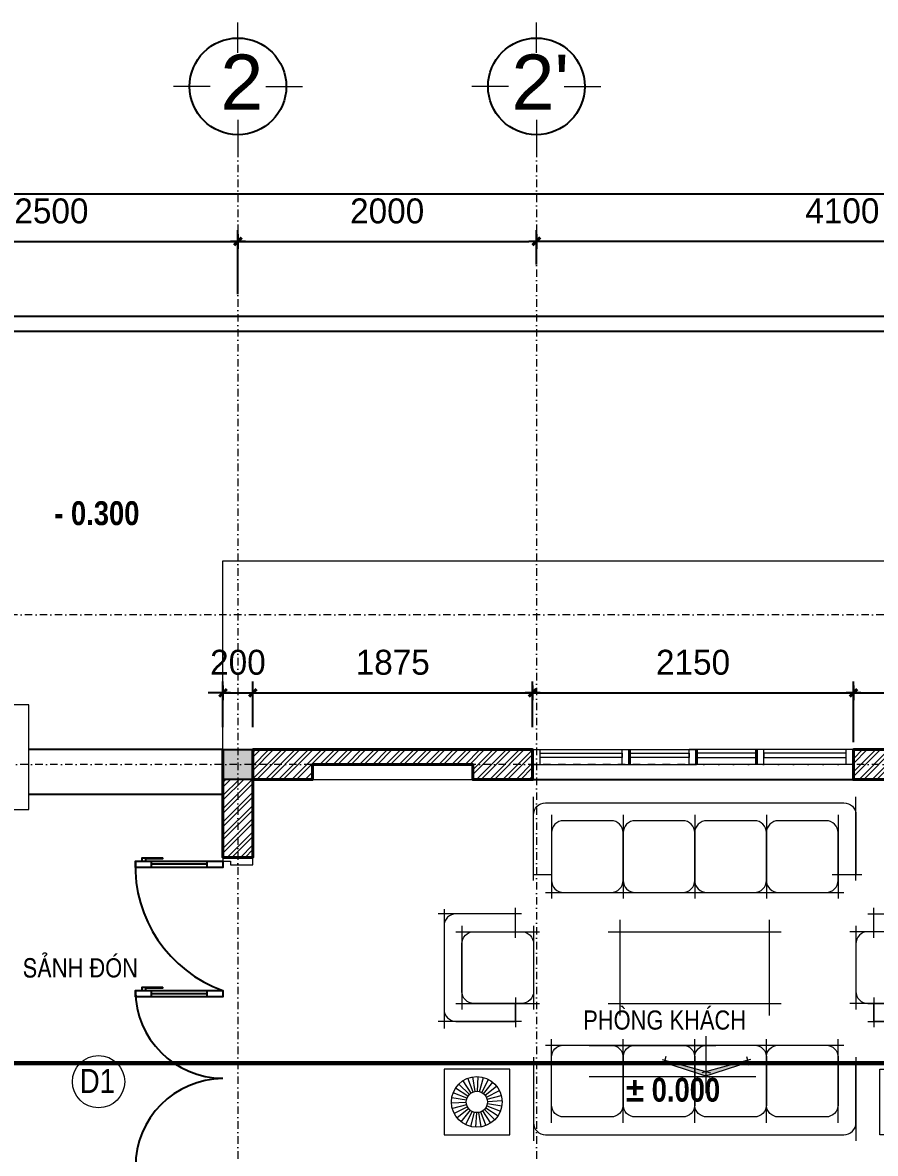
# Model space of a CAD drawing. Header units: millimetres. Extents: x 615730 to 2792744, y 139412 to 597571.
# Drawn here: x 1217984 to 1223699, y 243057 to 250630 of the extents above; entities that cross this region are included whole.
import ezdxf
from ezdxf.enums import TextEntityAlignment as Align

# ---------------------------------------------------------------- set-up
doc = ezdxf.new("R2010")
doc.units = ezdxf.units.MM
doc.header["$MEASUREMENT"] = 0
doc.header["$PDMODE"] = 34
doc.linetypes.add('DASHDOT', pattern=[1, 0.5, -0.25, 0, -0.25])
doc.linetypes.add('HIDDEN2', pattern=[0.1875, 0.125, -0.0625])
doc.layers.get('0').update_dxf_attribs({"lineweight": 5})
for name, color, linetype, lineweight in [('0.1(9)', 9, 'Continuous', 13), ('AN_0.20', 2, 'Continuous', 20), ('CAT', 11, 'Continuous', 40), ('net cat.', 1, 'Continuous', 35), ('NET-THAY', 4, 'Continuous', 20), ('NETNGOAITUONG', 1, 'Continuous', 40), ('NTHAY1', 61, 'Continuous', 25), ('thay', 7, 'Continuous', 15), ('TIM TRUC', 149, 'DASHDOT', 9), ('VATDUNG', 33, 'Continuous', 13), ('VATLIEU', 35, 'Continuous', 9), ('VLIEU', 250, 'Continuous', 9)]:
    doc.layers.add(name, color=color, linetype=linetype, lineweight=lineweight)
for name, color, linetype in [('AN_TEXT', 254, 'Continuous'), ('CUA', 132, 'Continuous'), ('KICHTHUOC', 1, 'Continuous'), ('NET MANH', 252, 'Continuous'), ('netthay', 3, 'Continuous'), ('TEXT', 2, 'Continuous'), ('VL', 155, 'Continuous')]:
    doc.layers.add(name, color=color, linetype=linetype)
doc.styles.add('H280', font='', dxfattribs={"height": 200})
doc.styles.add('KT OZON', font='', dxfattribs={"height": 200})
doc.styles.add('romans', font='romans.shx', dxfattribs={"height": 240})
doc.styles.get("Standard").update_dxf_attribs({"font": ''})
doc.styles.add('STYLE2', font='')
doc.styles.add('VNI-AVO', font='vni-roms.shx')
doc.styles.get('H280').set_extended_font_data('VNI-Avo')
doc.styles.get('KT OZON').set_extended_font_data('VNI-Helve')
doc.styles.get('Standard').set_extended_font_data('VNI-Avo')
doc.styles.get('STYLE2').set_extended_font_data('.VnArial NarrowH')
doc.dimstyles.new('1-50b', dxfattribs={"dimtxt": 167, "dimasz": 50, "dimexe": 75, "dimexo": 150, "dimgap": 120, "dimtad": 1, "dimdec": 0, "dimzin": 12, "dimtxsty": 'VNI-AVO', "dimblk": ']', "dimcen": 0, "dimdle": 50, "dimclrd": 252, "dimclre": 252, "dimclrt": 2, "dimadec": 0, "dimazin": 0, "dimtfac": 1, "dimtdec": 0, "dimtix": 1, "dimtmove": 2, "dimatfit": 0, "dimldrblk": 'OPEN90', "dimfxl": 1, "dimlwd": -1, "dimlwe": -1, "dimarcsym": 0})
pattern_1 = [(45, (552952.06, -52550.75), (-44.194174, 44.194174), []), (45, (552952.06, -52519.5), (-44.194174, 44.194174), [])]

# ---------------------------------------------------------------- blocks, each defined once
blk = doc.blocks.new('CAO DO')
h = blk.add_hatch(color=256)
h.paths.add_polyline_path([(-240238.1, 272731.1), (-240241.8, 272717.8), (-239987.5, 272634.7), (-239987.5, 272661.1)])
h.paths.add_polyline_path([(-239733.2, 272717.8), (-239736.9, 272731.1), (-239987.5, 272661.1), (-239987.5, 272634.7)])
for p, q in [((-239987.5, 272531), (-239987.5, 272877.7)), ((-240045.9, 272818.5), (-239278.4, 272818.5)), ((-240255, 272735.8), (-239961.6, 272653.9)), ((-240231.8, 272753.4), (-240246.6, 272700.5)), ((-239720, 272735.8), (-240013.4, 272653.9)), ((-239743.2, 272753.4), (-239728.4, 272700.5)), ((-240258.3, 272723.2), (-239965.8, 272627.6)), ((-239716.7, 272723.2), (-240009.2, 272627.6)), ((-239987.5, 272603.5), (-239987.5, 272667.6)), ((-240287.5, 272631), (-239278.4, 272631))]:
    blk.add_line(p, q)
blk = doc.blocks.new('TRUC 1')
at = {"ltscale": 50}
blk.add_circle((0, -9525), 8572, dxfattribs=at)
at = {"layer": '0.1(9)', "ltscale": 50}
for p, q in [((0, -3572), (0, 1782)), ((-4942, -9525), (-11427, -9525)), ((4942, -9525), (11427, -9525)), ((0, -15478), (0, -20832))]:
    blk.add_line(p, q, dxfattribs=at)
at = {"layer": 'TEXT', "ltscale": 50, "style": 'H280'}
blk.add_attdef('1', text='', height=10478, dxfattribs=at).set_placement((-214, -4892), align=Align.CENTER)
blk = doc.blocks.new(']')
for p, q in [((1, 0), (-1, 0)), ((0, 1), (0, -1))]:
    blk.add_line(p, q)
at = {"color": 9, "const_width": 0.4}
blk.add_lwpolyline([(-0.51, -0.51), (0.51, 0.51)], dxfattribs=at)
blk = doc.blocks.new('*D1800')
at = {"layer": 'DEFPOINTS', "color": 0, "ltscale": 10, "transparency": 16777216}
for p in [(1219427.2, 249164.1), (1216927.6, 248660.8, -1.1), (1219427.2, 248660.8)]:
    blk.add_point(p, dxfattribs=at)
at = {"layer": 'VL', "color": 252, "ltscale": 10, "transparency": 16777216}
for p, q in [((1216927.6, 248810.8), (1216927.6, 249239.1)), ((1219427.2, 248810.8), (1219427.2, 249239.1)), ((1216977.6, 249164.1), (1219377.2, 249164.1))]:
    blk.add_line(p, q, dxfattribs=at)
at = {"layer": 'VL', "color": 252, "ltscale": 10, "transparency": 16777216, "xscale": 50, "yscale": 50, "zscale": 50, "rotation": 180}
blk.add_blockref(']', (1216927.6, 249164.1), dxfattribs=at)
at = {"layer": 'VL', "color": 252, "ltscale": 10, "transparency": 16777216, "xscale": 50, "yscale": 50, "zscale": 50}
blk.add_blockref(']', (1219427.2, 249164.1), dxfattribs=at)
at = {"layer": 'VL', "color": 2, "ltscale": 10, "transparency": 16777216, "insert": (1218177.4, 249367.6), "char_height": 167, "attachment_point": 5, "style": 'VNI-AVO'}
blk.add_mtext('2500', dxfattribs=at)
blk = doc.blocks.new('_Open90')
at = {"color": 0, "linetype": 'ByBlock', "lineweight": -2}
for p, q in [((0, 0), (-1, 0)), ((-0.5, 0.5), (0, 0)), ((0, 0), (-0.5, -0.5))]:
    blk.add_line(p, q, dxfattribs=at)
blk = doc.blocks.new('*D1801')
at = {"layer": 'DEFPOINTS', "color": 0, "ltscale": 10, "transparency": 16777216}
for p in [(1221427.2, 249164.1), (1221427.2, 249164.1), (1219427.2, 248660.8)]:
    blk.add_point(p, dxfattribs=at)
at = {"layer": 'VL', "color": 252, "ltscale": 10, "transparency": 16777216}
for p, q in [((1219427.2, 248810.8), (1219427.2, 249239.1)), ((1219477.2, 249164.1), (1221377.2, 249164.1)), ((1221427.2, 249014.1), (1221427.2, 249089.1))]:
    blk.add_line(p, q, dxfattribs=at)
at = {"layer": 'VL', "color": 252, "ltscale": 10, "transparency": 16777216, "xscale": 50, "yscale": 50, "zscale": 50, "rotation": 180}
blk.add_blockref(']', (1219427.2, 249164.1), dxfattribs=at)
at = {"layer": 'VL', "color": 252, "ltscale": 10, "transparency": 16777216, "xscale": 50, "yscale": 50, "zscale": 50}
blk.add_blockref(']', (1221427.2, 249164.1), dxfattribs=at)
at = {"layer": 'VL', "color": 2, "ltscale": 10, "transparency": 16777216, "insert": (1220427.2, 249367.6), "char_height": 167, "attachment_point": 5, "style": 'VNI-AVO'}
blk.add_mtext('2000', dxfattribs=at)
blk = doc.blocks.new('*D1805')
at = {"layer": 'DEFPOINTS', "color": 0, "ltscale": 10, "transparency": 16777216}
for p in [(1225527.6, 249165), (1221427.2, 248859.5), (1225527.6, 248859.5)]:
    blk.add_point(p, dxfattribs=at)
at = {"layer": 'VL', "color": 252, "ltscale": 10, "transparency": 16777216}
for p, q in [((1221427.2, 249009.5), (1221427.2, 249240)), ((1225527.6, 249009.5), (1225527.6, 249240)), ((1221477.2, 249165), (1225477.6, 249165))]:
    blk.add_line(p, q, dxfattribs=at)
at = {"layer": 'VL', "color": 252, "ltscale": 10, "transparency": 16777216, "xscale": 50, "yscale": 50, "zscale": 50, "rotation": 180}
blk.add_blockref(']', (1221427.2, 249165), dxfattribs=at)
at = {"layer": 'VL', "color": 252, "ltscale": 10, "transparency": 16777216, "xscale": 50, "yscale": 50, "zscale": 50}
blk.add_blockref(']', (1225527.6, 249165), dxfattribs=at)
at = {"layer": 'VL', "color": 2, "ltscale": 10, "transparency": 16777216, "insert": (1223477.4, 249368.5), "char_height": 167, "attachment_point": 5, "style": 'VNI-AVO'}
blk.add_mtext('4100', dxfattribs=at)
blk = doc.blocks.new('*D1806')
at = {"layer": 'DEFPOINTS', "color": 0, "ltscale": 10, "transparency": 16777216}
for p in [(1237528, 249483.2), (1216927.6, 248660.8), (1237528, 248660.8)]:
    blk.add_point(p, dxfattribs=at)
at = {"layer": 'VL', "color": 252, "ltscale": 10, "transparency": 16777216}
for p, q in [((1216927.6, 248810.8), (1216927.6, 249558.2)), ((1237528, 248810.8), (1237528, 249558.2)), ((1216977.6, 249483.2), (1237478, 249483.2))]:
    blk.add_line(p, q, dxfattribs=at)
at = {"layer": 'VL', "color": 252, "ltscale": 10, "transparency": 16777216, "xscale": 50, "yscale": 50, "zscale": 50, "rotation": 180}
blk.add_blockref(']', (1216927.6, 249483.2), dxfattribs=at)
at = {"layer": 'VL', "color": 252, "ltscale": 10, "transparency": 16777216, "xscale": 50, "yscale": 50, "zscale": 50}
blk.add_blockref(']', (1237528, 249483.2), dxfattribs=at)
at = {"layer": 'VL', "color": 2, "ltscale": 10, "transparency": 16777216, "insert": (1227227.8, 249686.7), "char_height": 167, "attachment_point": 5, "style": 'VNI-AVO'}
blk.add_mtext('20600', dxfattribs=at)
blk = doc.blocks.new('*D1825')
at = {"layer": 'DEFPOINTS', "color": 0, "ltscale": 10, "transparency": 16777216}
for p in [(1219527.2, 246141.4), (1219327.2, 245760.8), (1219527.2, 245760.8)]:
    blk.add_point(p, dxfattribs=at)
at = {"layer": 'VL', "color": 252, "ltscale": 10, "transparency": 16777216}
for p, q in [((1219327.2, 245910.8), (1219327.2, 246216.4)), ((1219527.2, 245910.8), (1219527.2, 246216.4)), ((1219277.2, 246141.4), (1219227.2, 246141.4)), ((1219327.2, 246141.4), (1219527.2, 246141.4)), ((1219577.2, 246141.4), (1219627.2, 246141.4))]:
    blk.add_line(p, q, dxfattribs=at)
at = {"layer": 'VL', "color": 252, "ltscale": 10, "transparency": 16777216, "xscale": 50, "yscale": 50, "zscale": 50}
blk.add_blockref(']', (1219327.2, 246141.4), dxfattribs=at)
at = {"layer": 'VL', "color": 252, "ltscale": 10, "transparency": 16777216, "xscale": 50, "yscale": 50, "zscale": 50, "rotation": 180}
blk.add_blockref(']', (1219527.2, 246141.4), dxfattribs=at)
at = {"layer": 'VL', "color": 2, "ltscale": 10, "transparency": 16777216, "insert": (1219427.2, 246344.9), "char_height": 167, "attachment_point": 5, "style": 'VNI-AVO'}
blk.add_mtext('200', dxfattribs=at)
blk = doc.blocks.new('*D1826')
at = {"layer": 'DEFPOINTS', "color": 0, "ltscale": 10, "transparency": 16777216}
for p in [(1221401.9, 246141.4), (1219527.2, 245760.8), (1221401.9, 245760.8)]:
    blk.add_point(p, dxfattribs=at)
at = {"layer": 'VL', "color": 252, "ltscale": 10, "transparency": 16777216}
for p, q in [((1219527.2, 245910.8), (1219527.2, 246216.4)), ((1221401.9, 245910.8), (1221401.9, 246216.4)), ((1219577.2, 246141.4), (1221351.9, 246141.4))]:
    blk.add_line(p, q, dxfattribs=at)
at = {"layer": 'VL', "color": 252, "ltscale": 10, "transparency": 16777216, "xscale": 50, "yscale": 50, "zscale": 50, "rotation": 180}
blk.add_blockref(']', (1219527.2, 246141.4), dxfattribs=at)
at = {"layer": 'VL', "color": 252, "ltscale": 10, "transparency": 16777216, "xscale": 50, "yscale": 50, "zscale": 50}
blk.add_blockref(']', (1221401.9, 246141.4), dxfattribs=at)
at = {"layer": 'VL', "color": 2, "ltscale": 10, "transparency": 16777216, "insert": (1220464.5, 246344.9), "char_height": 167, "attachment_point": 5, "style": 'VNI-AVO'}
blk.add_mtext('1875', dxfattribs=at)
blk = doc.blocks.new('*D1827')
at = {"layer": 'DEFPOINTS', "color": 0, "ltscale": 10, "transparency": 16777216}
for p in [(1223551.9, 246141.4), (1221401.9, 245760.8), (1223551.9, 245760.8)]:
    blk.add_point(p, dxfattribs=at)
at = {"layer": 'VL', "color": 252, "ltscale": 10, "transparency": 16777216}
for p, q in [((1221401.9, 245910.8), (1221401.9, 246216.4)), ((1223551.9, 245910.8), (1223551.9, 246216.4)), ((1221451.9, 246141.4), (1223501.9, 246141.4))]:
    blk.add_line(p, q, dxfattribs=at)
at = {"layer": 'VL', "color": 252, "ltscale": 10, "transparency": 16777216, "xscale": 50, "yscale": 50, "zscale": 50, "rotation": 180}
blk.add_blockref(']', (1221401.9, 246141.4), dxfattribs=at)
at = {"layer": 'VL', "color": 252, "ltscale": 10, "transparency": 16777216, "xscale": 50, "yscale": 50, "zscale": 50}
blk.add_blockref(']', (1223551.9, 246141.4), dxfattribs=at)
at = {"layer": 'VL', "color": 2, "ltscale": 10, "transparency": 16777216, "insert": (1222476.9, 246344.9), "char_height": 167, "attachment_point": 5, "style": 'VNI-AVO'}
blk.add_mtext('2150', dxfattribs=at)
blk = doc.blocks.new('*D1828')
at = {"layer": 'DEFPOINTS', "color": 0, "ltscale": 10, "transparency": 16777216}
for p in [(1225426.6, 246141.4), (1225426.6, 245760.8), (1223551.9, 245660.8)]:
    blk.add_point(p, dxfattribs=at)
at = {"layer": 'VL', "color": 252, "ltscale": 10, "transparency": 16777216}
for p, q in [((1223551.9, 245810.8), (1223551.9, 246216.4)), ((1225426.6, 245910.8), (1225426.6, 246216.4)), ((1223601.9, 246141.4), (1225376.6, 246141.4))]:
    blk.add_line(p, q, dxfattribs=at)
at = {"layer": 'VL', "color": 252, "ltscale": 10, "transparency": 16777216, "xscale": 50, "yscale": 50, "zscale": 50, "rotation": 180}
blk.add_blockref(']', (1223551.9, 246141.4), dxfattribs=at)
at = {"layer": 'VL', "color": 252, "ltscale": 10, "transparency": 16777216, "xscale": 50, "yscale": 50, "zscale": 50}
blk.add_blockref(']', (1225426.6, 246141.4), dxfattribs=at)
at = {"layer": 'VL', "color": 2, "ltscale": 10, "transparency": 16777216, "insert": (1224489.3, 246344.9), "char_height": 167, "attachment_point": 5, "style": 'VNI-AVO'}
blk.add_mtext('1875', dxfattribs=at)
blk = doc.blocks.new('A$C4EF22C57')
at = {"layer": 'VATLIEU'}
for p, q in [((440, 440), (0, 440)), ((0, 440), (0, 0)), ((208.1, 290.4), (192.7, 387.6)), ((223, 291.2), (228.2, 389.5)), ((237.7, 288.8), (263.2, 383.9)), ((440, 0), (440, 440)), ((160.2, 258.8), (77.7, 312.4)), ((169.6, 270.4), (100, 340)), ((181.2, 279.8), (127.6, 362.3)), ((194.5, 286.5), (159.2, 378.4)), ((252.4, 283.5), (297.1, 371.2)), ((264.9, 275.4), (326.8, 351.9)), ((275.4, 264.9), (351.9, 326.8)), ((149.6, 231.2), (52.4, 246.5)), ((153.5, 245.5), (61.6, 280.8)), ((283.5, 252.4), (371.2, 297.1)), ((288.8, 238.4), (383.9, 263.9)), ((291.2, 223.7), (389.5, 228.9)), ((148.8, 216.3), (50.5, 211.1)), ((151.1, 201.6), (56.1, 176.1)), ((156.5, 187.6), (68.8, 142.9)), ((164.6, 175.1), (88.1, 113.2)), ((175.1, 164.6), (113.2, 88.1)), ((187.6, 156.5), (142.9, 68.8)), ((245.5, 153.5), (280.8, 61.6)), ((258.8, 160.2), (312.4, 77.7)), ((270.4, 169.6), (340, 100)), ((279.8, 181.2), (362.3, 127.6)), ((286.5, 194.5), (378.4, 159.2)), ((290.4, 208.8), (387.6, 193.4)), ((201.6, 151.1), (176.1, 56.1)), ((216.3, 148.8), (211.1, 50.5)), ((231.2, 149.6), (246.5, 52.4)), ((0, 0), (440, 0))]:
    blk.add_line(p, q, dxfattribs=at)
for centre, radius in [((220.5, 220), 169.7), ((220, 220), 71.3)]:
    blk.add_circle(centre, radius, dxfattribs=at)
blk = doc.blocks.new('A$C48B65803')
at = {"layer": 'VATLIEU'}
for points in [[(688.2, 640), (128.2, 640)], [(168.2, 120), (168.2, 680)], [(648.2, 120), (648.2, 680)], [(48.2, 560), (48.2, 0)], [(768.2, 560), (768.2, 0)], [(208.2, 520), (8.2, 520)], [(48.2, 520), (168.2, 520)], [(608.2, 520), (808.2, 520)], [(648.2, 520), (768.2, 520)], [(688.2, 160), (128.2, 160)], [(800, 40), (0, 40)]]:
    blk.add_lwpolyline(points, dxfattribs=at)
blk.add_lwpolyline([(648.2, 240), (648.2, 560, 0.414214), (568.2, 640), (248.2, 640, 0.414214), (168.2, 560), (168.2, 240, 0.414214), (248.2, 160), (568.2, 160, 0.414214)], format="xyb", close=True, dxfattribs=at)
blk.add_lwpolyline([(768.2, 520), (768.2, 120, -0.414214), (688.2, 40), (128.2, 40, -0.414214), (48.2, 120), (48.2, 520)], format="xyb", dxfattribs=at)
blk = doc.blocks.new('A$C7B7E0E31')
at = {"layer": 'VATLIEU'}
for points in [[(640, 1643.5), (640, 2203.5)], [(2800, 1643.5), (2800, 2203.5)], [(760, 2083.5), (760, 1523.5)], [(1240, 2083.5), (1240, 1523.5)], [(1720, 2083.5), (1720, 1523.5)], [(1720, 2083.5), (1720, 1523.5)], [(2200, 2083.5), (2200, 1523.5)], [(2200, 2083.5), (2200, 1523.5)], [(2680, 2083.5), (2680, 1523.5)], [(640, 1683.5), (760, 1683.5)], [(2640, 1683.5), (2840, 1683.5)], [(2680, 1683.5), (2800, 1683.5)], [(720, 1563.5), (1280, 1563.5)], [(1200, 1563.5), (1760, 1563.5)], [(1680, 1563.5), (2240, 1563.5)], [(2160, 1563.5), (2720, 1563.5)], [(1220, 1363.5), (1220, 723.5)], [(2220, 1363.5), (2220, 723.5)], [(1140, 1283.5), (2300, 1283.5)], [(1140, 803.5), (2300, 803.5)], [(720, 540), (1280, 540)], [(760, 20), (760, 580)], [(1200, 540), (1760, 540)], [(1240, 20), (1240, 580)], [(1680, 540), (2240, 540)], [(1720, 20), (1720, 580)], [(1720, 20), (1720, 580)], [(2160, 540), (2720, 540)], [(2200, 20), (2200, 580)], [(2200, 20), (2200, 580)], [(2680, 20), (2680, 580)], [(640, 460), (640, -100)], [(2800, 460), (2800, -100)], [(640, 420), (760, 420)], [(2640, 420), (2840, 420)], [(2680, 420), (2800, 420)]]:
    blk.add_lwpolyline(points, dxfattribs=at)
for points in [[(640, 1683.5), (640, 2083.5, -0.414214), (720, 2163.5), (2720, 2163.5, -0.414214), (2800, 2083.5), (2800, 1683.5, -0.506261)], [(640, 420), (640, 20, 0.414214), (720, -60), (2720, -60, 0.414214), (2800, 20), (2800, 420, 0.506261)]]:
    blk.add_lwpolyline(points, format="xyb", dxfattribs=at)
for points in [[(760, 1963.5), (760, 1643.5, 0.414214), (840, 1563.5), (1160, 1563.5, 0.414214), (1240, 1643.5), (1240, 1963.5, 0.414214), (1160, 2043.5), (840, 2043.5, 0.414214)], [(1240, 1963.5), (1240, 1643.5, 0.414214), (1320, 1563.5), (1640, 1563.5, 0.414214), (1720, 1643.5), (1720, 1963.5, 0.414214), (1640, 2043.5), (1320, 2043.5, 0.414214)], [(1720, 1963.5), (1720, 1643.5, 0.414214), (1800, 1563.5), (2120, 1563.5, 0.414214), (2200, 1643.5), (2200, 1963.5, 0.414214), (2120, 2043.5), (1800, 2043.5, 0.414214)], [(2200, 1963.5), (2200, 1643.5, 0.414214), (2280, 1563.5), (2600, 1563.5, 0.414214), (2680, 1643.5), (2680, 1963.5, 0.414214), (2600, 2043.5), (2280, 2043.5, 0.414214)], [(760, 140), (760, 460, -0.414214), (840, 540), (1160, 540, -0.414214), (1240, 460), (1240, 140, -0.414214), (1160, 60), (840, 60, -0.414214)], [(1240, 140), (1240, 460, -0.414214), (1320, 540), (1640, 540, -0.414214), (1720, 460), (1720, 140, -0.414214), (1640, 60), (1320, 60, -0.414214)], [(1720, 140), (1720, 460, -0.414214), (1800, 540), (2120, 540, -0.414214), (2200, 460), (2200, 140, -0.414214), (2120, 60), (1800, 60, -0.414214)], [(2200, 140), (2200, 460, -0.414214), (2280, 540), (2600, 540, -0.414214), (2680, 460), (2680, 140, -0.414214), (2600, 60), (2280, 60, -0.414214)]]:
    blk.add_lwpolyline(points, format="xyb", close=True, dxfattribs=at)
at = {"layer": 'KICHTHUOC', "xscale": -1}
blk.add_blockref('A$C4EF22C57', (480, 1723.5), dxfattribs=at)
at = {"layer": 'KICHTHUOC'}
blk.add_blockref('A$C4EF22C57', (2960, 1723.5), dxfattribs=at)
at = {"layer": 'KICHTHUOC', "rotation": 270}
blk.add_blockref('A$C48B65803', (0, 1451.7), dxfattribs=at)
at = {"layer": 'KICHTHUOC', "xscale": -1, "rotation": 90}
blk.add_blockref('A$C48B65803', (3440, 1451.7), dxfattribs=at)

msp = doc.modelspace()

# ---------------------------------------------------------------- hatches: boundary and pattern name
at = {"layer": 'VLIEU', "ltscale": 10}
h = msp.add_hatch(dxfattribs=at)
h.set_pattern_fill('STEEL', color=256, scale=500, style=0)
h.set_pattern_definition(pattern_1)
h.paths.add_polyline_path([(1219527.1, 245560.8), (1219327.2, 245560.8), (1219327.2, 245039.4), (1219526.9, 245039.4)])
h.paths.add_polyline_path([(1219926.9, 245660.8), (1221001.7, 245660.8), (1221001.7, 245560.8), (1221401.9, 245560.8), (1221401.9, 245760.8), (1219527.2, 245760.8), (1219527.2, 245560.8), (1219926.9, 245560.8)])
h = msp.add_hatch(dxfattribs=at)
h.set_pattern_fill('STEEL', color=256, scale=500, style=0)
h.set_pattern_definition(pattern_1)
h.paths.add_polyline_path([(1225426.6, 245760.8), (1223551.9, 245760.8), (1223551.9, 245660.8), (1223551.9, 245660.8), (1223551.9, 245660.8), (1223551.9, 245660.8), (1223551.9, 245660.8), (1223551.9, 245560.8), (1223951.6, 245560.8), (1223951.6, 245660.8), (1225026.4, 245660.8), (1225026.4, 245560.8), (1225426.6, 245560.8), (1225426.6, 245560.8), (1225426.6, 245560.8)])

# ---------------------------------------------------------------- linework, layer by layer
at = {"layer": 'AN_0.20', "color": 3}
msp.add_circle((1218493.5, 243537, 63.4), 175, dxfattribs=at)
at = {"layer": 'CAT'}
for p, q in [((1221401.9, 245660.8), (1221401.9, 245760.8)), ((1221401.9, 245660.8), (1221401.9, 245760.8)), ((1221401.9, 245660.8), (1221401.9, 245760.8)), ((1222051.9, 245660.8), (1222051.9, 245760.8)), ((1222051.9, 245660.8), (1222051.9, 245760.8)), ((1222051.9, 245660.8), (1222051.9, 245760.8)), ((1222500.5, 245660.8), (1222500.5, 245760.8)), ((1222901.9, 245660.8), (1222901.9, 245760.8)), ((1222901.9, 245660.8), (1222901.9, 245760.8)), ((1222901.9, 245660.8), (1222901.9, 245760.8)), ((1223551.9, 245660.8), (1223551.9, 245760.8)), ((1223551.9, 245660.8), (1223551.9, 245760.8)), ((1223551.9, 245660.8), (1223551.9, 245760.8))]:
    msp.add_line(p, q, dxfattribs=at)
at = {"layer": 'CUA'}
for p, q in [((1219221.2, 244993.3, 63.4), (1218845.8, 244993.3, 63.4)), ((1219221.2, 244126.5, 63.4), (1218845.8, 244126.5, 63.4))]:
    msp.add_line(p, q, dxfattribs=at)
at = {"layer": 'CUA', "elevation": 63.4}
for points in [[(1218845.8, 245014.4), (1218845.8, 244972.1), (1218740.1, 244972.1), (1218740.1, 245014.4), (1218845.8, 245014.4)], [(1218786.2, 245014.4), (1218786.2, 245037.3), (1218923.3, 245037.3)], [(1218809.1, 245014.4), (1218809.1, 245032.7), (1218923.3, 245032.7), (1218923.3, 245037.3)], [(1218831.9, 245014.4), (1219235.5, 245014.4)], [(1219221.2, 244972.1), (1219221.2, 245014.4), (1219326.9, 245014.4), (1219326.9, 244972.1), (1219221.2, 244972.1)], [(1219221.2, 244972.1), (1218817.7, 244972.1)], [(1218845.8, 244147.6), (1218845.8, 244105.3), (1218740.1, 244105.3), (1218740.1, 244147.6), (1218845.8, 244147.6)], [(1218786.2, 244147.6), (1218786.2, 244170.5), (1218923.3, 244170.5)], [(1218809.1, 244147.6), (1218809.1, 244165.9), (1218923.3, 244165.9), (1218923.3, 244170.5)], [(1218831.9, 244147.6), (1219235.5, 244147.6)], [(1219221.2, 244105.3), (1219221.2, 244147.6), (1219326.9, 244147.6), (1219326.9, 244105.3), (1219221.2, 244105.3)], [(1219221.2, 244105.3), (1218817.7, 244105.3)]]:
    msp.add_lwpolyline(points, dxfattribs=at)
at = {"layer": 'CUA'}
for centre, radius, start, end in [((1219622.2, 244979.6, 63.4), 882.8, 177.73772, 250.45592), ((1219326.9, 244147.6, 63.4), 586.8, 180, 270), ((1219331.2, 242966.9, 63.4), 591.1, 90.41542, 180.07072)]:
    msp.add_arc(centre, radius, start, end, dxfattribs=at)
at = {"layer": 'net cat.', "color": 6, "linetype": 'HIDDEN2', "ltscale": 5000, "const_width": 30}
msp.add_lwpolyline([(1214131.7, 243660.8), (1226293.8, 243660.8), (1226293.8, 241913.7), (1239965.7, 241913.7)], dxfattribs=at)
at = {"layer": 'NET MANH'}
for p, q in [((1219327.2, 245760.8, 280), (1218027.2, 245760.8)), ((1221401.9, 245560.8), (1223551.9, 245560.8)), ((1219327.2, 245460.8, 280), (1218027.2, 245460.8))]:
    msp.add_line(p, q, dxfattribs=at)
msp.add_lwpolyline([(1219327.2, 245760.8), (1219527.2, 245760.8), (1219527.2, 245560.8), (1219327.2, 245560.8)], close=True, dxfattribs=at)
msp.add_solid([(1219327.2, 245560.8), (1219527.2, 245560.8), (1219327.2, 245760.8), (1219527.2, 245760.8)], dxfattribs=at)
at = {"layer": 'NET-THAY'}
for p, q in [((1218027.2, 246061.2), (1216627.6, 246061.2, 44.2)), ((1218027.2, 245360.8), (1218027.2, 246061.2)), ((1217027.6, 245360.8, 126.9), (1218027.2, 245360.8))]:
    msp.add_line(p, q, dxfattribs=at)
at = {"layer": 'NETNGOAITUONG'}
msp.add_line((1219327.2, 245760.8), (1219327.2, 245560.8), dxfattribs=at)
at = {"layer": 'NETNGOAITUONG', "elevation": 63.4}
msp.add_lwpolyline([(1219527.2, 245660.8), (1219526.9, 245039.4), (1219327.2, 245039.4), (1219327.2, 245760.8)], dxfattribs=at)
at = {"layer": 'NETNGOAITUONG'}
for points in [[(1219926.9, 245660.8), (1221001.7, 245660.8), (1221001.7, 245560.8), (1221401.9, 245560.8), (1221401.9, 245760.8), (1219527.2, 245760.8), (1219527.2, 245560.8), (1219926.9, 245560.8)], [(1223951.6, 245660.8), (1225026.4, 245660.8), (1225026.4, 245560.8), (1225426.6, 245560.8), (1225426.6, 245760.8), (1223551.9, 245760.8), (1223551.9, 245560.8), (1223951.6, 245560.8)]]:
    msp.add_lwpolyline(points, close=True, dxfattribs=at)
at = {"layer": 'thay', "elevation": 63.4}
msp.add_lwpolyline([(1219526.9, 245039.4), (1219326.9, 245039.4), (1219326.9, 245014.4), (1219376.9, 245014.4), (1219376.9, 244989.4), (1219526.9, 244989.4)], close=True, dxfattribs=at)
at = {"layer": 'TIM TRUC', "ltscale": 100}
for p, q in [((1219427.2, 249778.2), (1219427.2, 235266.9)), ((1221427.2, 249778.2), (1221427.2, 235266.9)), ((1234365.6, 246663.4), (1214952.5, 246663.4)), ((1225626.6, 245660.8, -0.1), (1214952.5, 245660.8, -0.1))]:
    msp.add_line(p, q, dxfattribs=at)
at = {"layer": 'VATDUNG'}
for p, q in [((1221401.9, 245760.8), (1222051.9, 245760.8)), ((1221451.9, 245660.8), (1221451.9, 245760.8)), ((1222001.9, 245660.8), (1222001.9, 245760.8)), ((1222051.9, 245660.8), (1222051.9, 245760.8)), ((1222051.9, 245760.8), (1222500.5, 245760.8)), ((1222450.5, 245660.8), (1222450.5, 245760.8)), ((1222901.9, 245760.8), (1222450.5, 245760.8)), ((1223551.9, 245760.8), (1222901.9, 245760.8)), ((1222901.9, 245660.8), (1222901.9, 245760.8)), ((1222951.9, 245660.8), (1222951.9, 245760.8)), ((1223501.9, 245660.8), (1223501.9, 245760.8)), ((1221401.9, 245660.8), (1222051.9, 245660.8)), ((1222051.9, 245660.8), (1222500.5, 245660.8)), ((1222901.9, 245660.8), (1222450.5, 245660.8)), ((1223551.9, 245660.8), (1222901.9, 245660.8))]:
    msp.add_line(p, q, dxfattribs=at)
for points in [[(1221451.9, 245737.6), (1222001.9, 245737.6), (1222001.9, 245707.9), (1221451.9, 245707.9)], [(1222051.9, 245737.6), (1222450.5, 245737.6), (1222450.5, 245707.9), (1222051.9, 245707.9)], [(1222901.9, 245737.6), (1222500.5, 245737.6), (1222500.5, 245707.9), (1222901.9, 245707.9)], [(1223501.9, 245737.6), (1222951.9, 245737.6), (1222951.9, 245707.9), (1223501.9, 245707.9)]]:
    msp.add_lwpolyline(points, close=True, dxfattribs=at)
at = {"layer": 'VL', "ltscale": 10}
for p, q in [((1240499.6, 248660.8), (1213312.4, 248660.8)), ((1240499.6, 248560.8), (1213312.4, 248560.8))]:
    msp.add_line(p, q, dxfattribs=at)
at = {"layer": 'VLIEU', "ltscale": 10}
for p, q in [((1219327.2, 245760.8), (1219327.2, 247025.2)), ((1219327.2, 247025.2), (1225626.6, 247025.2)), ((1219926.9, 245560.8), (1221001.7, 245560.8))]:
    msp.add_line(p, q, dxfattribs=at)

# ---------------------------------------------------------------- block references
at = {"xscale": -1.105920000001788, "yscale": 1.105920000001788, "zscale": 1.10592}
msp.add_blockref('CAO DO', (957158.1, -57937.9), dxfattribs=at)
at = {"layer": 'netthay', "lineweight": -2, "ltscale": 10}
ref = msp.add_blockref('TRUC 1', (1219427.2, 249842.7), dxfattribs=dict(at, xscale=0.03778148023411632, yscale=0.03778148023411632, zscale=0.03778148023411632, rotation=180))
ref.add_attrib('1', '2', dxfattribs={"layer": 'TEXT', "color": 3, "ltscale": 50, "height": 370.2, "style": 'KT OZON'}).set_placement((1219453.8, 250045.7), align=Align.CENTER)
ref = msp.add_blockref('TRUC 1', (1221427.2, 249842.7), dxfattribs=dict(at, xscale=0.03778148023411632, yscale=0.03778148023411632, zscale=0.03778148023411632, rotation=180))
ref.add_attrib('1', "2'", dxfattribs={"layer": 'TEXT', "color": 3, "ltscale": 50, "height": 370.15, "style": 'KT OZON'}).set_placement((1221453.8, 250045.7), align=Align.CENTER)
at = {"layer": 'VATDUNG', "xscale": -1, "rotation": 180}
msp.add_blockref('A$C7B7E0E31', (1220768.3, 245344.8), dxfattribs=at)

# ---------------------------------------------------------------- texts
at = {"layer": 'AN_TEXT', "ltscale": 2, "insert": (1218485.7, 243622.3, 63.4), "char_height": 160.8, "width": 121.15, "attachment_point": 2, "style": 'romans'}
msp.add_mtext('{\\fVNI-Helve-Condense|b0|i0|c0|p2;D1}', dxfattribs=at)
at = {"layer": 'NTHAY1', "char_height": 160, "width": 11369.12, "attachment_point": 3}
for s, insert in [('{\\fVNI-Helve-Condense|b1|i0|c0|p2;- 0.300}', (1218767.2, 247424.5)), ('{\\fVNI-Helve-Condense|b1|i0|c0|p2;%%P 0.000}', (1222658.6, 243563.4))]:
    msp.add_mtext(s, dxfattribs=dict(at, insert=insert))
at = {"layer": 'TEXT', "color": 140, "style": 'STYLE2'}
for s, p in [('S¶NH §ãN', (1218371.3, 244299.6)), ('phßng kh¸ch', (1222286.6, 243950)), ('phßng kh¸ch', (1222286.6, 243950))]:
    msp.add_text(s, height=128, dxfattribs=at).set_placement(p, align=Align.MIDDLE_CENTER)

# ---------------------------------------------------------------- dimensions: what is measured, and where the dimension line sits
at = {"layer": 'VL', "ltscale": 10}
for base, p1, p2, override, picture, middle in [((1237528, 249483.2), (1216927.6, 248660.8), (1237528, 248660.8), {"dimfxl": 150, "dimarcsym": 1}, '*D1806', (1227227.8, 249686.7)), ((1219427.2, 249164.1), (1216927.6, 248660.8, -1.1), (1219427.2, 248660.8), {"dimfxl": 150, "dimarcsym": 1}, '*D1800', (1218177.4, 249367.6)), ((1221427.2, 249164.1), (1219427.2, 248660.8), (1221427.2, 249164.1), {"dimfxl": 150, "dimarcsym": 1}, '*D1801', (1220427.2, 249367.6)), ((1225527.6, 249165), (1221427.2, 248859.5), (1225527.6, 248859.5), {"dimfxl": 150, "dimarcsym": 1}, '*D1805', (1223477.4, 249368.5)), ((1219527.2, 246141.4), (1219327.2, 245760.8), (1219527.2, 245760.8), {"dimfxl": 40}, '*D1825', (1219427.2, 246344.9)), ((1221401.9, 246141.4), (1219527.2, 245760.8), (1221401.9, 245760.8), {"dimfxl": 40}, '*D1826', (1220464.5, 246344.9)), ((1223551.9, 246141.4), (1221401.9, 245760.8), (1223551.9, 245760.8), {"dimfxl": 40}, '*D1827', (1222476.9, 246344.9)), ((1225426.6, 246141.4), (1223551.9, 245660.8), (1225426.6, 245760.8), {"dimfxl": 40}, '*D1828', (1224489.3, 246344.9))]:
    dim = msp.add_linear_dim(base=base, p1=p1, p2=p2, dimstyle='1-50b', override=override, dxfattribs=at)
    dim.commit()
    dim.dimension.update_dxf_attribs({"geometry": picture, "text_midpoint": middle})

doc.saveas('drawing.dxf')
